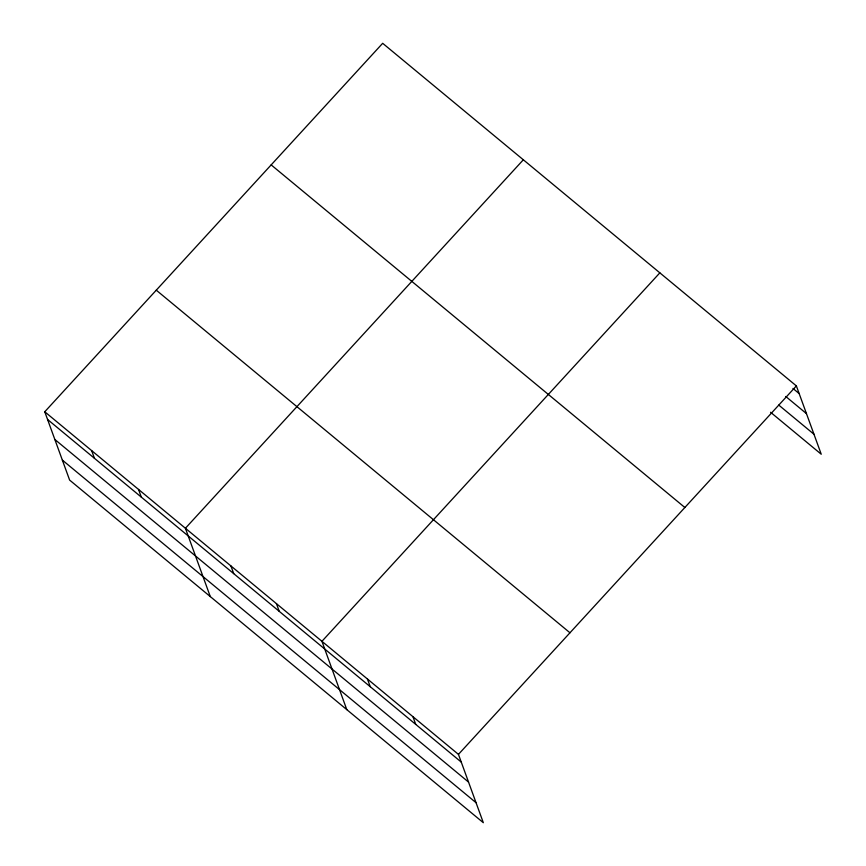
<?xml version="1.0" encoding="UTF-8"?>
<svg xmlns="http://www.w3.org/2000/svg" width="866" height="866" viewBox="0 0 866 866"><rect width="100%" height="100%" fill="white"/><g stroke="black" fill="none" stroke-linecap="round" stroke-linejoin="round"><path stroke-width="1.3" d="M44.761 411.772L458.45 754.373L483.325 822.7L69.626 480.089L44.761 411.772L382.675 43.3L796.374 385.911L821.239 454.228L770.567 412.259M523.335 159.788L185.411 528.26L210.286 596.577M659.849 272.844L321.935 641.316L346.801 709.644M458.45 754.373L796.374 385.911M792.975 388.466L799.177 393.608M785.776 396.487L806.452 413.612M778.794 405.104L813.953 434.223M271.166 164.897L684.854 507.498M156.27 290.175L569.969 632.786M47.565 419.469L461.253 762.08M54.839 439.473L468.538 782.085M62.341 460.084L476.04 802.695M412.952 716.691L415.745 724.387M367.444 678.998L370.247 686.706M276.427 603.634L279.231 611.331M230.919 565.942L233.723 573.638M138.528 489.431L141.331 497.127M91.644 450.601L94.448 458.298"/></g></svg>
